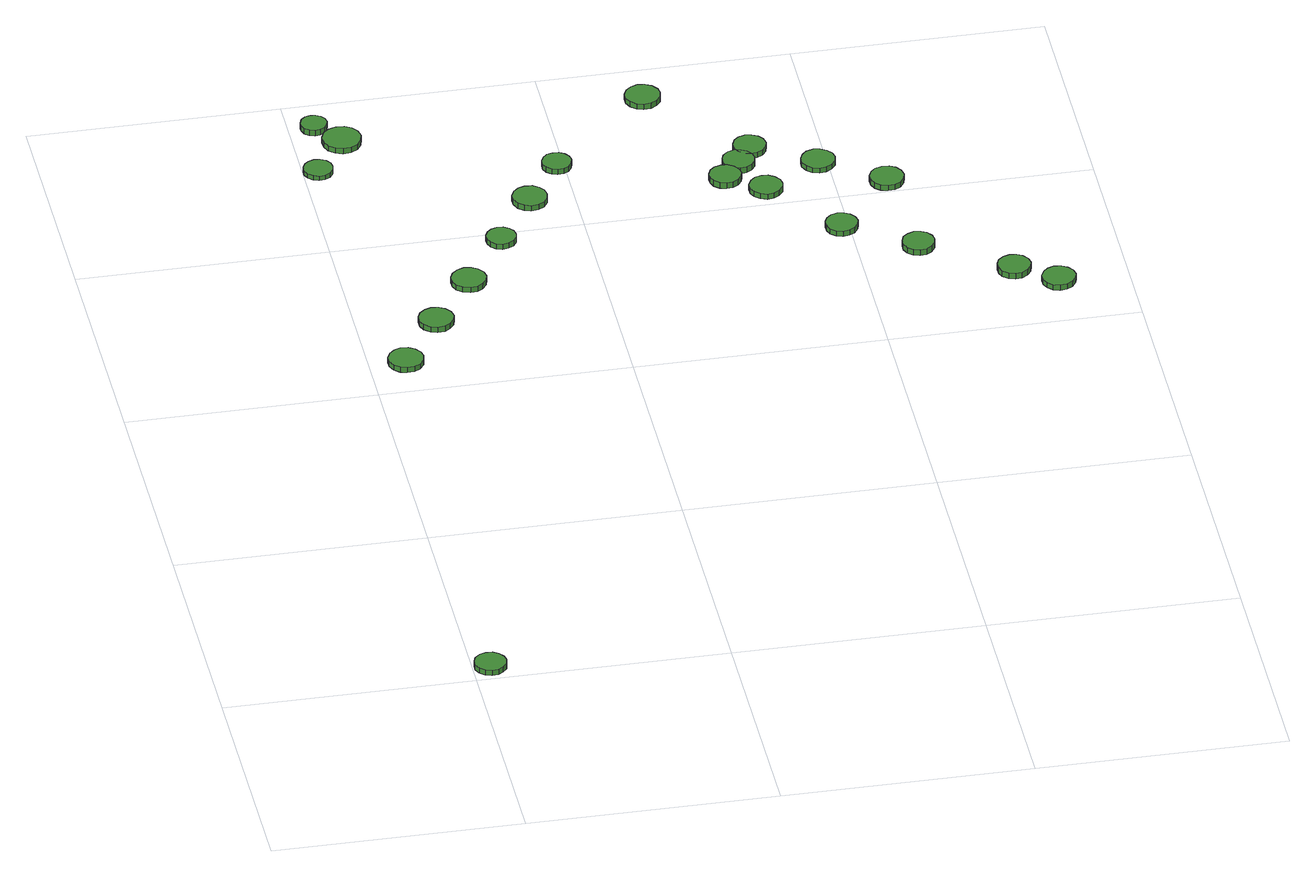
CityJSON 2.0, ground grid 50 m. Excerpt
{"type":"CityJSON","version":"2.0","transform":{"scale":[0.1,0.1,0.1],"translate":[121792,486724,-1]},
"CityObjects":{
"tree1":{"type":"SolitaryVegetationObject","attributes":{"function":"something"},"geometry":[{"type":"MultiSurface","lod":"1","boundaries":[[[0,1,2,3,4,5,6,7,8,9,10,11,12,13,14]],[[15,16,17,18,19,20,21,22,23,24,25,26,27,28,29]],[[0,29,28,1]],[[1,28,27,2]],[[2,27,26,3]],[[3,26,25,4]],[[4,25,24,5]],[[5,24,23,6]],[[6,23,22,7]],[[7,22,21,8]],[[8,21,20,9]],[[9,20,19,10]],[[10,19,18,11]],[[11,18,17,12]],[[12,17,16,13]],[[13,16,15,14]],[[14,15,29,0]]]}]},
"tree2":{"type":"SolitaryVegetationObject","attributes":{"function":"something"},"geometry":[{"type":"MultiSurface","lod":"1","boundaries":[[[30,31,32,33,34,35,36,37,38,39,40,41,42,43,44]],[[45,46,47,48,49,50,51,52,53,54,55,56,57,58,59]],[[30,59,58,31]],[[31,58,57,32]],[[32,57,56,33]],[[33,56,55,34]],[[34,55,54,35]],[[35,54,53,36]],[[36,53,52,37]],[[37,52,51,38]],[[38,51,50,39]],[[39,50,49,40]],[[40,49,48,41]],[[41,48,47,42]],[[42,47,46,43]],[[43,46,45,44]],[[44,45,59,30]]]}]},
"tree3":{"type":"SolitaryVegetationObject","attributes":{"function":"something"},"geometry":[{"type":"MultiSurface","lod":"1","boundaries":[[[60,61,62,63,64,65,66,67,68,69,70,71,72,73,74]],[[75,76,77,78,79,80,81,82,83,84,85,86,87,88,89]],[[60,89,88,61]],[[61,88,87,62]],[[62,87,86,63]],[[63,86,85,64]],[[64,85,84,65]],[[65,84,83,66]],[[66,83,82,67]],[[67,82,81,68]],[[68,81,80,69]],[[69,80,79,70]],[[70,79,78,71]],[[71,78,77,72]],[[72,77,76,73]],[[73,76,75,74]],[[74,75,89,60]]]}]},
"tree4":{"type":"SolitaryVegetationObject","attributes":{"function":"something"},"geometry":[{"type":"MultiSurface","lod":"1","boundaries":[[[90,91,92,93,94,95,96,97,98,99,100,101,102,103,104]],[[105,106,107,108,109,110,111,112,113,114,115,116,117,118,119]],[[90,119,118,91]],[[91,118,117,92]],[[92,117,116,93]],[[93,116,115,94]],[[94,115,114,95]],[[95,114,113,96]],[[96,113,112,97]],[[97,112,111,98]],[[98,111,110,99]],[[99,110,109,100]],[[100,109,108,101]],[[101,108,107,102]],[[102,107,106,103]],[[103,106,105,104]],[[104,105,119,90]]]}]},
"tree5":{"type":"SolitaryVegetationObject","attributes":{"function":"something"},"geometry":[{"type":"MultiSurface","lod":"1","boundaries":[[[120,121,122,123,124,125,126,127,128,129,130,131,132,133,134]],[[135,136,137,138,139,140,141,142,143,144,145,146,147,148,149]],[[120,149,148,121]],[[121,148,147,122]],[[122,147,146,123]],[[123,146,145,124]],[[124,145,144,125]],[[125,144,143,126]],[[126,143,142,127]],[[127,142,141,128]],[[128,141,140,129]],[[129,140,139,130]],[[130,139,138,131]],[[131,138,137,132]],[[132,137,136,133]],[[133,136,135,134]],[[134,135,149,120]]]}]},
"tree6":{"type":"SolitaryVegetationObject","attributes":{"function":"something"},"geometry":[{"type":"MultiSurface","lod":"1","boundaries":[[[150,151,152,153,154,155,156,157,158,159,160,161,162,163,164]],[[165,166,167,168,169,170,171,172,173,174,175,176,177,178,179]],[[150,179,178,151]],[[151,178,177,152]],[[152,177,176,153]],[[153,176,175,154]],[[154,175,174,155]],[[155,174,173,156]],[[156,173,172,157]],[[157,172,171,158]],[[158,171,170,159]],[[159,170,169,160]],[[160,169,168,161]],[[161,168,167,162]],[[162,167,166,163]],[[163,166,165,164]],[[164,165,179,150]]]}]},
"tree7":{"type":"SolitaryVegetationObject","attributes":{"function":"something"},"geometry":[{"type":"MultiSurface","lod":"1","boundaries":[[[180,181,182,183,184,185,186,187,188,189,190,191,192,193,194]],[[195,196,197,198,199,200,201,202,203,204,205,206,207,208,209]],[[180,209,208,181]],[[181,208,207,182]],[[182,207,206,183]],[[183,206,205,184]],[[184,205,204,185]],[[185,204,203,186]],[[186,203,202,187]],[[187,202,201,188]],[[188,201,200,189]],[[189,200,199,190]],[[190,199,198,191]],[[191,198,197,192]],[[192,197,196,193]],[[193,196,195,194]],[[194,195,209,180]]]}]},
"tree8":{"type":"SolitaryVegetationObject","attributes":{"function":"something"},"geometry":[{"type":"MultiSurface","lod":"1","boundaries":[[[210,211,212,213,214,215,216,217,218,219,220,221,222,223,224]],[[225,226,227,228,229,230,231,232,233,234,235,236,237,238,239]],[[210,239,238,211]],[[211,238,237,212]],[[212,237,236,213]],[[213,236,235,214]],[[214,235,234,215]],[[215,234,233,216]],[[216,233,232,217]],[[217,232,231,218]],[[218,231,230,219]],[[219,230,229,220]],[[220,229,228,221]],[[221,228,227,222]],[[222,227,226,223]],[[223,226,225,224]],[[224,225,239,210]]]}]},
"tree9":{"type":"SolitaryVegetationObject","attributes":{"function":"something"},"geometry":[{"type":"MultiSurface","lod":"1","boundaries":[[[240,241,242,243,244,245,246,247,248,249,250,251,252,253,254]],[[255,256,257,258,259,260,261,262,263,264,265,266,267,268,269]],[[240,269,268,241]],[[241,268,267,242]],[[242,267,266,243]],[[243,266,265,244]],[[244,265,264,245]],[[245,264,263,246]],[[246,263,262,247]],[[247,262,261,248]],[[248,261,260,249]],[[249,260,259,250]],[[250,259,258,251]],[[251,258,257,252]],[[252,257,256,253]],[[253,256,255,254]],[[254,255,269,240]]]}]},
"tree10":{"type":"SolitaryVegetationObject","attributes":{"function":"something"},"geometry":[{"type":"MultiSurface","lod":"1","boundaries":[[[270,271,272,273,274,275,276,277,278,279,280,281,282,283,284]],[[285,286,287,288,289,290,291,292,293,294,295,296,297,298,299]],[[270,299,298,271]],[[271,298,297,272]],[[272,297,296,273]],[[273,296,295,274]],[[274,295,294,275]],[[275,294,293,276]],[[276,293,292,277]],[[277,292,291,278]],[[278,291,290,279]],[[279,290,289,280]],[[280,289,288,281]],[[281,288,287,282]],[[282,287,286,283]],[[283,286,285,284]],[[284,285,299,270]]]}]},
"tree11":{"type":"SolitaryVegetationObject","attributes":{"function":"something"},"geometry":[{"type":"MultiSurface","lod":"1","boundaries":[[[300,301,302,303,304,305,306,307,308,309,310,311,312,313,314]],[[315,316,317,318,319,320,321,322,323,324,325,326,327,328,329]],[[300,329,328,301]],[[301,328,327,302]],[[302,327,326,303]],[[303,326,325,304]],[[304,325,324,305]],[[305,324,323,306]],[[306,323,322,307]],[[307,322,321,308]],[[308,321,320,309]],[[309,320,319,310]],[[310,319,318,311]],[[311,318,317,312]],[[312,317,316,313]],[[313,316,315,314]],[[314,315,329,300]]]}]},
"tree12":{"type":"SolitaryVegetationObject","attributes":{"function":"something"},"geometry":[{"type":"MultiSurface","lod":"1","boundaries":[[[330,331,332,333,334,335,336,337,338,339,340,341,342,343,344]],[[345,346,347,348,349,350,351,352,353,354,355,356,357,358,359]],[[330,359,358,331]],[[331,358,357,332]],[[332,357,356,333]],[[333,356,355,334]],[[334,355,354,335]],[[335,354,353,336]],[[336,353,352,337]],[[337,352,351,338]],[[338,351,350,339]],[[339,350,349,340]],[[340,349,348,341]],[[341,348,347,342]],[[342,347,346,343]],[[343,346,345,344]],[[344,345,359,330]]]}]},
"tree13":{"type":"SolitaryVegetationObject","attributes":{"function":"something"},"geometry":[{"type":"MultiSurface","lod":"1","boundaries":[[[360,361,362,363,364,365,366,367,368,369,370,371,372,373,374]],[[375,376,377,378,379,380,381,382,383,384,385,386,387,388,389]],[[360,389,388,361]],[[361,388,387,362]],[[362,387,386,363]],[[363,386,385,364]],[[364,385,384,365]],[[365,384,383,366]],[[366,383,382,367]],[[367,382,381,368]],[[368,381,380,369]],[[369,380,379,370]],[[370,379,378,371]],[[371,378,377,372]],[[372,377,376,373]],[[373,376,375,374]],[[374,375,389,360]]]}]},
"tree14":{"type":"SolitaryVegetationObject","attributes":{"function":"something"},"geometry":[{"type":"MultiSurface","lod":"1","boundaries":[[[390,391,392,393,394,395,396,397,398,399,400,401,402,403,404]],[[405,406,407,408,409,410,411,412,413,414,415,416,417,418,419]],[[390,419,418,391]],[[391,418,417,392]],[[392,417,416,393]],[[393,416,415,394]],[[394,415,414,395]],[[395,414,413,396]],[[396,413,412,397]],[[397,412,411,398]],[[398,411,410,399]],[[399,410,409,400]],[[400,409,408,401]],[[401,408,407,402]],[[402,407,406,403]],[[403,406,405,404]],[[404,405,419,390]]]}]},
"tree15":{"type":"SolitaryVegetationObject","attributes":{"function":"something"},"geometry":[{"type":"MultiSurface","lod":"1","boundaries":[[[420,421,422,423,424,425,426,427,428,429,430,431,432,433,434]],[[435,436,437,438,439,440,441,442,443,444,445,446,447,448,449]],[[420,449,448,421]],[[421,448,447,422]],[[422,447,446,423]],[[423,446,445,424]],[[424,445,444,425]],[[425,444,443,426]],[[426,443,442,427]],[[427,442,441,428]],[[428,441,440,429]],[[429,440,439,430]],[[430,439,438,431]],[[431,438,437,432]],[[432,437,436,433]],[[433,436,435,434]],[[434,435,449,420]]]}]},
"tree16":{"type":"SolitaryVegetationObject","attributes":{"function":"something"},"geometry":[{"type":"MultiSurface","lod":"1","boundaries":[[[450,451,452,453,454,455,456,457,458,459,460,461,462,463,464]],[[465,466,467,468,469,470,471,472,473,474,475,476,477,478,479]],[[450,479,478,451]],[[451,478,477,452]],[[452,477,476,453]],[[453,476,475,454]],[[454,475,474,455]],[[455,474,473,456]],[[456,473,472,457]],[[457,472,471,458]],[[458,471,470,459]],[[459,470,469,460]],[[460,469,468,461]],[[461,468,467,462]],[[462,467,466,463]],[[463,466,465,464]],[[464,465,479,450]]]}]},
"tree17":{"type":"SolitaryVegetationObject","attributes":{"function":"something"},"geometry":[{"type":"MultiSurface","lod":"1","boundaries":[[[480,481,482,483,484,485,486,487,488,489,490,491,492,493,494]],[[495,496,497,498,499,500,501,502,503,504,505,506,507,508,509]],[[480,509,508,481]],[[481,508,507,482]],[[482,507,506,483]],[[483,506,505,484]],[[484,505,504,485]],[[485,504,503,486]],[[486,503,502,487]],[[487,502,501,488]],[[488,501,500,489]],[[489,500,499,490]],[[490,499,498,491]],[[491,498,497,492]],[[492,497,496,493]],[[493,496,495,494]],[[494,495,509,480]]]}]},
"tree18":{"type":"SolitaryVegetationObject","attributes":{"function":"something"},"geometry":[{"type":"MultiSurface","lod":"1","boundaries":[[[510,511,512,513,514,515,516,517,518,519,520,521,522,523,524]],[[525,526,527,528,529,530,531,532,533,534,535,536,537,538,539]],[[510,539,538,511]],[[511,538,537,512]],[[512,537,536,513]],[[513,536,535,514]],[[514,535,534,515]],[[515,534,533,516]],[[516,533,532,517]],[[517,532,531,518]],[[518,531,530,519]],[[519,530,529,520]],[[520,529,528,521]],[[521,528,527,522]],[[522,527,526,523]],[[523,526,525,524]],[[524,525,539,510]]]}]},
"tree19":{"type":"SolitaryVegetationObject","attributes":{"function":"something"},"geometry":[{"type":"MultiSurface","lod":"1","boundaries":[[[540,541,542,543,544,545,546,547,548,549,550,551,552,553,554]],[[555,556,557,558,559,560,561,562,563,564,565,566,567,568,569]],[[540,569,568,541]],[[541,568,567,542]],[[542,567,566,543]],[[543,566,565,544]],[[544,565,564,545]],[[545,564,563,546]],[[546,563,562,547]],[[547,562,561,548]],[[548,561,560,549]],[[549,560,559,550]],[[550,559,558,551]],[[551,558,557,552]],[[552,557,556,553]],[[553,556,555,554]],[[554,555,569,540]]]}]},
"tree20":{"type":"SolitaryVegetationObject","attributes":{"function":"something"},"geometry":[{"type":"MultiSurface","lod":"1","boundaries":[[[570,571,572,573,574,575,576,577,578,579,580,581,582,583,584]],[[585,586,587,588,589,590,591,592,593,594,595,596,597,598,599]],[[570,599,598,571]],[[571,598,597,572]],[[572,597,596,573]],[[573,596,595,574]],[[574,595,594,575]],[[575,594,593,576]],[[576,593,592,577]],[[577,592,591,578]],[[578,591,590,579]],[[579,590,589,580]],[[580,589,588,581]],[[581,588,587,582]],[[582,587,586,583]],[[583,586,585,584]],[[584,585,599,570]]]}]},
"tree21":{"type":"SolitaryVegetationObject","attributes":{"function":"something"},"geometry":[{"type":"MultiSurface","lod":"1","boundaries":[[[600,601,602,603,604,605,606,607,608,609,610,611,612,613,614]],[[615,616,617,618,619,620,621,622,623,624,625,626,627,628,629]],[[600,629,628,601]],[[601,628,627,602]],[[602,627,626,603]],[[603,626,625,604]],[[604,625,624,605]],[[605,624,623,606]],[[606,623,622,607]],[[607,622,621,608]],[[608,621,620,609]],[[609,620,619,610]],[[610,619,618,611]],[[611,618,617,612]],[[612,617,616,613]],[[613,616,615,614]],[[614,615,629,600]]]}]}
},
"vertices":[
[66,38,20],[63,51,20],[55,62,20],[44,69,20],[31,70,20],[18,66,20],[8,57,20],[3,45,20],[3,32,20],[8,20,20],[18,11,20],[31,7,20],[44,8,20],[55,15,20],[63,25,20],[63,25,8],[55,15,8],[44,8,8],[31,7,8],[18,11,8],[8,20,8],[3,32,8],[3,45,8],[8,57,8],[18,66,8],[31,70,8],[44,69,8],[55,62,8],[63,51,8],[66,38,8],
[106,1094,20],[103,1108,20],[94,1120,20],[82,1127,20],[67,1129,20],[54,1124,20],[43,1114,20],[37,1101,20],[37,1087,20],[43,1074,20],[54,1064,20],[67,1060,20],[82,1061,20],[94,1068,20],[103,1080,20],[103,1080,8],[94,1068,8],[82,1061,8],[67,1060,8],[54,1064,8],[43,1074,8],[37,1087,8],[37,1101,8],[43,1114,8],[54,1124,8],[67,1129,8],[82,1127,8],[94,1120,8],[103,1108,8],[106,1094,8],
[190,1220,19],[187,1234,19],[178,1246,19],[166,1253,19],[151,1255,19],[138,1250,19],[127,1241,19],[121,1228,19],[121,1213,19],[127,1200,19],[138,1190,19],[151,1186,19],[166,1187,19],[178,1195,19],[187,1206,19],[187,1206,7],[178,1195,7],[166,1187,7],[151,1186,7],[138,1190,7],[127,1200,7],[121,1213,7],[121,1228,7],[127,1241,7],[138,1250,7],[151,1255,7],[166,1253,7],[178,1246,7],[187,1234,7],[190,1220,7],
[58,1772,16],[56,1784,16],[49,1794,16],[38,1800,16],[26,1801,16],[15,1797,16],[6,1789,16],[1,1778,16],[1,1766,16],[6,1755,16],[15,1747,16],[26,1743,16],[38,1744,16],[49,1750,16],[56,1760,16],[56,1760,6],[49,1750,6],[38,1744,6],[26,1743,6],[15,1747,6],[6,1755,6],[1,1766,6],[1,1778,6],[6,1789,6],[15,1797,6],[26,1801,6],[38,1800,6],[49,1794,6],[56,1784,6],[58,1772,6],
[76,1921,19],[73,1932,19],[67,1940,19],[57,1946,19],[47,1947,19],[36,1944,19],[28,1936,19],[24,1926,19],[24,1916,19],[28,1906,19],[36,1898,19],[47,1895,19],[57,1896,19],[67,1901,19],[73,1910,19],[73,1910,6],[67,1901,6],[57,1896,6],[47,1895,6],[36,1898,6],[28,1906,6],[24,1916,6],[24,1926,6],[28,1936,6],[36,1944,6],[47,1947,6],[57,1946,6],[67,1940,6],[73,1932,6],[76,1921,6],
[277,1341,20],[274,1355,20],[265,1367,20],[253,1374,20],[239,1376,20],[225,1371,20],[214,1361,20],[208,1348,20],[208,1334,20],[214,1321,20],[225,1311,20],[239,1307,20],[253,1308,20],[265,1315,20],[274,1327,20],[274,1327,8],[265,1315,8],[253,1308,8],[239,1307,8],[225,1311,8],[214,1321,8],[208,1334,8],[208,1348,8],[214,1361,8],[225,1371,8],[239,1376,8],[253,1374,8],[265,1367,8],[274,1355,8],[277,1341,8],
[132,1864,17],[128,1880,17],[119,1893,17],[105,1901,17],[89,1902,17],[74,1897,17],[62,1887,17],[56,1872,17],[56,1856,17],[62,1841,17],[74,1831,17],[89,1826,17],[105,1827,17],[119,1835,17],[128,1848,17],[128,1848,5],[119,1835,5],[105,1827,5],[89,1826,5],[74,1831,5],[62,1841,5],[56,1856,5],[56,1872,5],[62,1887,5],[74,1897,5],[89,1902,5],[105,1901,5],[119,1893,5],[128,1880,5],[132,1864,5],
[360,1471,20],[358,1483,20],[351,1492,20],[340,1499,20],[328,1500,20],[316,1496,20],[307,1488,20],[302,1477,20],[302,1465,20],[307,1453,20],[316,1445,20],[328,1441,20],[340,1443,20],[351,1449,20],[358,1459,20],[358,1459,8],[351,1449,8],[340,1443,8],[328,1441,8],[316,1445,8],[307,1453,8],[302,1465,8],[302,1477,8],[307,1488,8],[316,1496,8],[328,1500,8],[340,1499,8],[351,1492,8],[358,1483,8],[360,1471,8],
[445,1595,20],[442,1609,20],[434,1620,20],[422,1628,20],[407,1629,20],[394,1625,20],[383,1615,20],[377,1602,20],[377,1588,20],[383,1574,20],[394,1565,20],[407,1560,20],[422,1562,20],[434,1569,20],[442,1581,20],[442,1581,8],[434,1569,8],[422,1562,8],[407,1560,8],[394,1565,8],[383,1574,8],[377,1588,8],[377,1602,8],[383,1615,8],[394,1625,8],[407,1629,8],[422,1628,8],[434,1620,8],[442,1609,8],[445,1595,8],
[514,1702,20],[511,1714,20],[504,1724,20],[494,1730,20],[481,1731,20],[470,1728,20],[461,1719,20],[456,1708,20],[456,1696,20],[461,1685,20],[470,1677,20],[481,1673,20],[494,1674,20],[504,1680,20],[511,1690,20],[511,1690,8],[504,1680,8],[494,1674,8],[481,1673,8],[470,1677,8],[461,1685,8],[456,1696,8],[456,1708,8],[461,1719,8],[470,1728,8],[481,1731,8],[494,1730,8],[504,1724,8],[511,1714,8],[514,1702,8],
[725,1894,21],[722,1908,21],[713,1920,21],[701,1927,21],[686,1929,21],[673,1924,21],[662,1915,21],[656,1902,21],[656,1887,21],[662,1874,21],[673,1864,21],[686,1860,21],[701,1861,21],[713,1869,21],[722,1880,21],[722,1880,9],[713,1869,9],[701,1861,9],[686,1860,9],[673,1864,9],[662,1874,9],[656,1887,9],[656,1902,9],[662,1915,9],[673,1924,9],[686,1929,9],[701,1927,9],[713,1920,9],[722,1908,9],[725,1894,9],
[827,1595,21],[824,1608,21],[816,1619,21],[805,1626,21],[792,1627,21],[779,1623,21],[769,1614,21],[764,1602,21],[764,1589,21],[769,1577,21],[779,1568,21],[792,1564,21],[805,1565,21],[816,1572,21],[824,1583,21],[824,1583,8],[816,1572,8],[805,1565,8],[792,1564,8],[779,1568,8],[769,1577,8],[764,1589,8],[764,1602,8],[769,1614,8],[779,1623,8],[792,1627,8],[805,1626,8],[816,1619,8],[824,1608,8],[827,1595,8],
[862,1643,20],[859,1656,20],[851,1667,20],[840,1673,20],[827,1675,20],[814,1671,20],[804,1662,20],[799,1650,20],[799,1636,20],[804,1624,20],[814,1615,20],[827,1611,20],[840,1613,20],[851,1619,20],[859,1630,20],[859,1630,7],[851,1619,7],[840,1613,7],[827,1611,7],[814,1615,7],[804,1624,7],[799,1636,7],[799,1650,7],[804,1662,7],[814,1671,7],[827,1675,7],[840,1673,7],[851,1667,7],[859,1656,7],[862,1643,7],
[898,1546,20],[896,1559,20],[887,1570,20],[876,1577,20],[862,1579,20],[849,1575,20],[839,1565,20],[833,1553,20],[833,1539,20],[839,1527,20],[849,1518,20],[862,1513,20],[876,1515,20],[887,1522,20],[896,1533,20],[896,1533,8],[887,1522,8],[876,1515,8],[862,1513,8],[849,1518,8],[839,1527,8],[833,1539,8],[833,1553,8],[839,1565,8],[849,1575,8],[862,1579,8],[876,1577,8],[887,1570,8],[896,1559,8],[898,1546,8],
[893,1689,20],[890,1702,20],[882,1713,20],[870,1719,20],[857,1721,20],[844,1717,20],[834,1708,20],[829,1695,20],[829,1682,20],[834,1669,20],[844,1660,20],[857,1656,20],[870,1658,20],[882,1664,20],[890,1675,20],[890,1675,8],[882,1664,8],[870,1658,8],[857,1656,8],[844,1660,8],[834,1669,8],[829,1682,8],[829,1695,8],[834,1708,8],[844,1717,8],[857,1721,8],[870,1719,8],[882,1713,8],[890,1702,8],[893,1689,8],
[1017,1394,19],[1014,1407,19],[1006,1418,19],[995,1424,19],[982,1426,19],[969,1422,19],[959,1413,19],[954,1401,19],[954,1387,19],[959,1375,19],[969,1366,19],[982,1362,19],[995,1364,19],[1006,1370,19],[1014,1381,19],[1014,1381,7],[1006,1370,7],[995,1364,7],[982,1362,7],[969,1366,7],[959,1375,7],[954,1387,7],[954,1401,7],[959,1413,7],[969,1422,7],[982,1426,7],[995,1424,7],[1006,1418,7],[1014,1407,7],[1017,1394,7],
[1015,1617,19],[1012,1630,19],[1003,1641,19],[991,1648,19],[978,1650,19],[964,1646,19],[954,1636,19],[948,1623,19],[948,1610,19],[954,1597,19],[964,1587,19],[978,1583,19],[991,1585,19],[1003,1592,19],[1012,1603,19],[1012,1603,8],[1003,1592,8],[991,1585,8],[978,1583,8],[964,1587,8],[954,1597,8],[948,1610,8],[948,1623,8],[954,1636,8],[964,1646,8],[978,1650,8],[991,1648,8],[1003,1641,8],[1012,1630,8],[1015,1617,8],
[1150,1302,20],[1147,1315,20],[1139,1326,20],[1128,1332,20],[1115,1334,20],[1102,1329,20],[1092,1321,20],[1087,1308,20],[1087,1295,20],[1092,1283,20],[1102,1274,20],[1115,1270,20],[1128,1271,20],[1139,1278,20],[1147,1289,20],[1147,1289,7],[1139,1278,7],[1128,1271,7],[1115,1270,7],[1102,1274,7],[1092,1283,7],[1087,1295,7],[1087,1308,7],[1092,1321,7],[1102,1329,7],[1115,1334,7],[1128,1332,7],[1139,1326,7],[1147,1315,7],[1150,1302,7],
[1134,1533,19],[1131,1547,19],[1123,1559,19],[1111,1566,19],[1097,1567,19],[1083,1563,19],[1073,1553,19],[1067,1540,19],[1067,1526,19],[1073,1513,19],[1083,1504,19],[1097,1500,19],[1111,1501,19],[1123,1508,19],[1131,1520,19],[1131,1520,7],[1123,1508,7],[1111,1501,7],[1097,1500,7],[1083,1504,7],[1073,1513,7],[1067,1526,7],[1067,1540,7],[1073,1553,7],[1083,1563,7],[1097,1567,7],[1111,1566,7],[1123,1559,7],[1131,1547,7],[1134,1533,7],
[1317,1188,20],[1314,1202,20],[1306,1213,20],[1294,1220,20],[1281,1221,20],[1268,1217,20],[1257,1208,20],[1252,1195,20],[1252,1181,20],[1257,1169,20],[1268,1160,20],[1281,1156,20],[1294,1157,20],[1306,1164,20],[1314,1175,20],[1314,1175,7],[1306,1164,7],[1294,1157,7],[1281,1156,7],[1268,1160,7],[1257,1169,7],[1252,1181,7],[1252,1195,7],[1257,1208,7],[1268,1217,7],[1281,1221,7],[1294,1220,7],[1306,1213,7],[1314,1202,7],[1317,1188,7],
[1395,1134,19],[1392,1148,19],[1384,1159,19],[1372,1166,19],[1358,1168,19],[1345,1163,19],[1335,1154,19],[1329,1141,19],[1329,1127,19],[1335,1115,19],[1345,1105,19],[1358,1101,19],[1372,1103,19],[1384,1110,19],[1392,1121,19],[1392,1121,7],[1384,1110,7],[1372,1103,7],[1358,1101,7],[1345,1105,7],[1335,1115,7],[1329,1127,7],[1329,1141,7],[1335,1154,7],[1345,1163,7],[1358,1168,7],[1372,1166,7],[1384,1159,7],[1392,1148,7],[1395,1134,7]
]}
